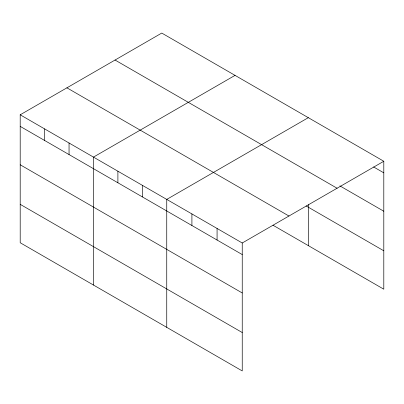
<?xml version="1.0" encoding="UTF-8"?>
<svg xmlns="http://www.w3.org/2000/svg" width="404" height="404" viewBox="0 0 404 404"><rect width="100%" height="100%" fill="white"/><g stroke="black" fill="none" stroke-linecap="round" stroke-linejoin="round"><path stroke-width="0.61" d="M242.238 292.966L242.238 242.991L20.2 114.802L20.2 242.738L242.238 370.933L242.238 292.966L20.2 164.776M273.028 225.245L383.8 289.198L383.8 161.262L161.762 33.067L20.2 114.802M235.037 75.371L93.47 157.106L93.47 285.042M308.308 117.675L166.746 199.404L166.746 327.346M242.238 242.991L383.8 161.262M373.629 166.963L383.8 172.836M339.895 185.891L383.8 211.236M115.049 60.039L337.082 188.234M306.136 205.959L383.8 250.798M66.918 87.83L288.951 216.019M20.2 126.371L242.238 254.565M20.2 204.338L242.238 332.532M308.308 204.702L308.308 245.617M217.074 228.462L217.074 240.037M191.91 213.933L191.91 225.508M142.319 185.305L142.319 196.879M117.897 171.205L117.897 182.78M69.049 143.001L69.049 154.575M44.622 128.901L44.622 140.476"/></g></svg>
